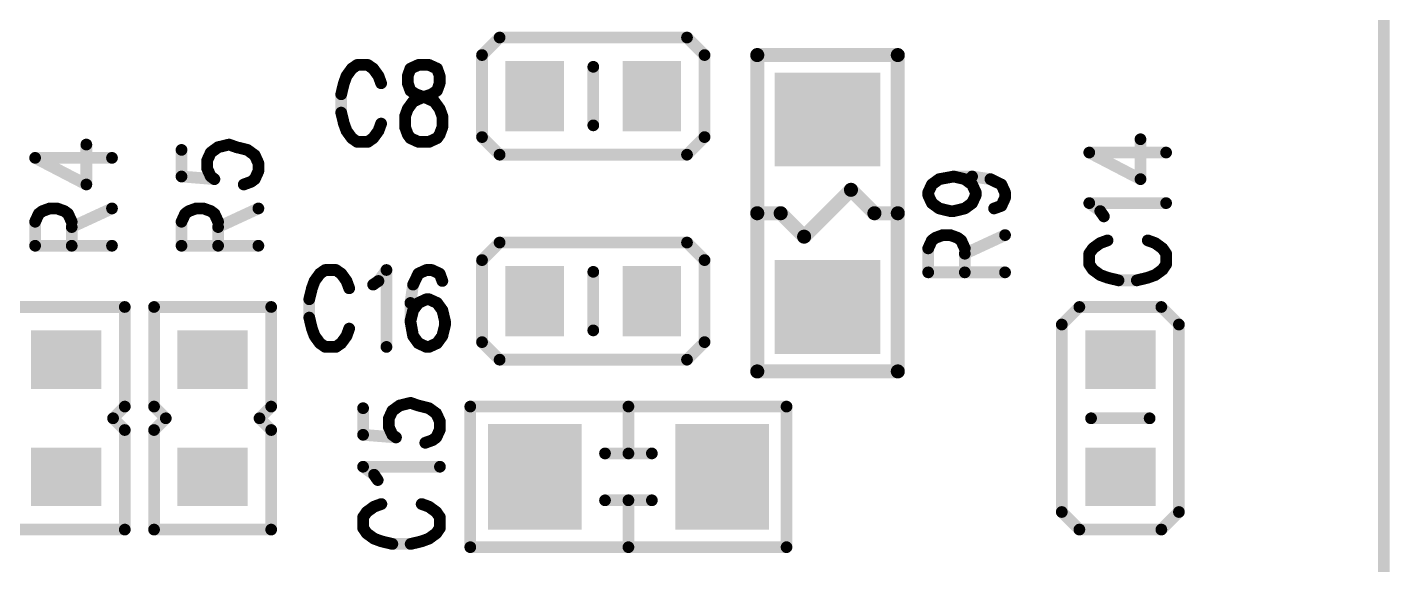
# Model space of a CAD drawing. Extents: x 100 to 126.1, y 97.2 to 170.
# Drawn here: x 114.42 to 126.05, y 145.75 to 150.34 of the extents above; entities that cross this region are included whole.
import ezdxf

# ---------------------------------------------------------------- set-up
doc = ezdxf.new("R2010")
doc.units = 0
doc.layers.get('0').update_dxf_attribs({"linetype": 'CONTINUOUS'})
doc.layers.add('MASK-TOP_PHO', color=10, linetype='CONTINUOUS')
doc.layers.add('SILK-TOP_PHO', color=9, linetype='CONTINUOUS')

# ---------------------------------------------------------------- blocks, each defined once
blk = doc.blocks.new('ROUND_1')
at = {"const_width": 0.050038}
blk.add_lwpolyline([(-0.025018, 0, 1), (0.025018, 0, 1)], format="xyb", close=True, dxfattribs=at)
blk = doc.blocks.new('ROUND_114')
at = {"const_width": 0.059944}
blk.add_lwpolyline([(-0.029972, 0, 1), (0.029972, 0, 1)], format="xyb", close=True, dxfattribs=at)
blk = doc.blocks.new('SQUARE_16')
blk.add_solid([(0.250062, 0.250062), (0.250062, -0.250062), (-0.250062, 0.250062), (-0.250062, -0.250062)])
blk = doc.blocks.new('SQUARE_161')
blk.add_solid([(0.40005, 0.40005), (0.40005, -0.40005), (-0.40005, 0.40005), (-0.40005, -0.40005)])

msp = doc.modelspace()

# ---------------------------------------------------------------- linework, layer by layer
at = {"layer": 'MASK-TOP_PHO'}
for points, const_width in [([(126.000002, 102.00005), (126.000002, 167.999918)], 0.100076), ([(118.75008, 149.800056), (118.75008, 149.69998)], 0.500124), ([(119.750078, 149.800056), (119.750078, 149.69998)], 0.500124), ([(121.299986, 149.55012), (121.19991, 149.55012)], 0.8001), ([(121.299986, 147.94992), (121.19991, 147.94992)], 0.8001), ([(118.75008, 148.049996), (118.75008, 147.94992)], 0.500124), ([(119.750078, 148.049996), (119.750078, 147.94992)], 0.500124), ([(114.70005, 147.500086), (114.800126, 147.500086)], 0.500124), ([(115.949984, 147.500086), (116.05006, 147.500086)], 0.500124), ([(123.800108, 147.500086), (123.700032, 147.500086)], 0.500124), ([(118.75008, 146.550126), (118.75008, 146.45005)], 0.8001), ([(120.350026, 146.550126), (120.350026, 146.45005)], 0.8001), ([(114.70005, 146.500088), (114.800126, 146.500088)], 0.500124), ([(115.949984, 146.500088), (116.05006, 146.500088)], 0.500124), ([(123.800108, 146.500088), (123.700032, 146.500088)], 0.500124)]:
    msp.add_lwpolyline(points, dxfattribs=dict(at, const_width=const_width))
at = {"layer": 'SILK-TOP_PHO'}
for points, const_width in [([(126.000002, 102.00005), (126.000002, 167.999918)], 0.100076), ([(118.450106, 150.24989), (118.299992, 150.10003)], 0.100076), ([(120.050052, 150.24989), (118.450106, 150.24989)], 0.100076), ([(120.199912, 150.10003), (120.050052, 150.24989)], 0.100076), ([(117.234208, 150.015702), (117.188742, 149.98446)], 0.100076), ([(117.324886, 150.015702), (117.234208, 150.015702)], 0.100076), ([(117.370352, 149.98446), (117.324886, 150.015702)], 0.100076), ([(117.75694, 150.015702), (117.688614, 149.98446)], 0.100076), ([(117.847618, 150.015702), (117.75694, 150.015702)], 0.100076), ([(117.915944, 149.98446), (117.847618, 150.015702)], 0.100076), ([(118.299992, 150.10003), (118.299992, 149.400006)], 0.100076), ([(120.199912, 149.400006), (120.199912, 150.10003)], 0.100076), ([(120.65, 147.40001), (120.65, 150.10003)], 0.119888), ([(120.65, 150.10003), (121.849896, 150.10003)], 0.119888), ([(121.849896, 150.10003), (121.849896, 147.40001)], 0.119888), ([(117.143276, 149.921976), (117.120416, 149.859492)], 0.100076), ([(117.188742, 149.98446), (117.143276, 149.921976)], 0.100076), ([(117.415818, 149.921976), (117.370352, 149.98446)], 0.100076), ([(117.438678, 149.859492), (117.415818, 149.921976)], 0.100076), ([(117.688614, 149.98446), (117.666008, 149.921976)], 0.100076), ([(117.666008, 149.921976), (117.666008, 149.859492)], 0.100076), ([(117.93855, 149.921976), (117.915944, 149.98446)], 0.100076), ([(117.93855, 149.859492), (117.93855, 149.921976)], 0.100076), ([(119.249952, 149.999954), (119.249952, 149.500082)], 0.100076), ([(117.120416, 149.859492), (117.09781, 149.765512)], 0.100076), ([(117.666008, 149.859492), (117.688614, 149.796754)], 0.100076), ([(117.688614, 149.796754), (117.73408, 149.765512)], 0.100076), ([(117.870478, 149.765512), (117.915944, 149.796754)], 0.100076), ([(117.915944, 149.796754), (117.93855, 149.859492)], 0.100076), ([(117.09781, 149.765512), (117.09781, 149.609302)], 0.100076), ([(117.666008, 149.640544), (117.711474, 149.703028)], 0.100076), ([(117.711474, 149.703028), (117.779546, 149.73427)], 0.100076), ([(117.73408, 149.765512), (117.825012, 149.73427)], 0.100076), ([(117.779546, 149.73427), (117.870478, 149.765512)], 0.100076), ([(117.825012, 149.73427), (117.893084, 149.703028)], 0.100076), ([(117.893084, 149.703028), (117.93855, 149.640544)], 0.100076), ([(117.09781, 149.609302), (117.120416, 149.515576)], 0.100076), ([(117.643148, 149.57806), (117.666008, 149.640544)], 0.100076), ([(117.643148, 149.484334), (117.643148, 149.57806)], 0.100076), ([(117.93855, 149.640544), (117.96141, 149.57806)], 0.100076), ([(117.96141, 149.57806), (117.96141, 149.484334)], 0.100076), ([(117.120416, 149.515576), (117.143276, 149.453092)], 0.100076), ([(117.143276, 149.453092), (117.188742, 149.390608)], 0.100076), ([(117.370352, 149.390608), (117.415818, 149.453092)], 0.100076), ([(117.415818, 149.453092), (117.438678, 149.515576)], 0.100076), ([(117.666008, 149.42185), (117.643148, 149.484334)], 0.100076), ([(117.96141, 149.484334), (117.93855, 149.42185)], 0.100076), ([(114.921792, 148.995384), (114.921792, 149.336252)], 0.100076), ([(116.046758, 149.313646), (116.140738, 149.336252)], 0.100076), ([(116.140738, 149.336252), (116.203222, 149.313646)], 0.100076), ([(117.188742, 149.390608), (117.234208, 149.359366)], 0.100076), ([(117.234208, 149.359366), (117.324886, 149.359366)], 0.100076), ([(117.324886, 149.359366), (117.370352, 149.390608)], 0.100076), ([(117.688614, 149.390608), (117.666008, 149.42185)], 0.100076), ([(117.75694, 149.359366), (117.688614, 149.390608)], 0.100076), ([(117.847618, 149.359366), (117.75694, 149.359366)], 0.100076), ([(117.915944, 149.390608), (117.847618, 149.359366)], 0.100076), ([(117.93855, 149.42185), (117.915944, 149.390608)], 0.100076), ([(118.299992, 149.400006), (118.450106, 149.249892)], 0.100076), ([(120.050052, 149.249892), (120.199912, 149.400006)], 0.100076), ([(123.921774, 149.04085), (123.921774, 149.381718)], 0.100076), ([(114.484404, 149.222714), (114.921792, 148.995384)], 0.100076), ([(114.484404, 149.222714), (115.14074, 149.222714)], 0.100076), ([(115.734338, 149.290786), (115.734338, 149.06371)], 0.100076), ([(115.953032, 149.200108), (115.984274, 149.26818)], 0.100076), ([(115.953032, 149.131782), (115.953032, 149.200108)], 0.100076), ([(115.984274, 149.26818), (116.046758, 149.313646)], 0.100076), ([(116.203222, 149.313646), (116.296948, 149.290786)], 0.100076), ([(116.296948, 149.290786), (116.359432, 149.245574)], 0.100076), ([(116.359432, 149.245574), (116.390674, 149.177248)], 0.100076), ([(118.450106, 149.249892), (120.050052, 149.249892)], 0.100076), ([(123.484386, 149.26818), (123.921774, 149.04085)], 0.100076), ([(123.484386, 149.26818), (124.140722, 149.26818)], 0.100076), ([(115.984274, 149.06371), (115.953032, 149.131782)], 0.100076), ([(116.390674, 149.109176), (116.359432, 149.04085)], 0.100076), ([(116.390674, 149.177248), (116.390674, 149.109176)], 0.100076), ([(115.734338, 149.06371), (116.015516, 149.04085)], 0.100076), ([(116.015516, 149.04085), (115.984274, 149.06371)], 0.100076), ([(116.32819, 149.018244), (116.265706, 148.995384)], 0.100076), ([(116.359432, 149.04085), (116.32819, 149.018244)], 0.100076), ([(122.109484, 148.927312), (122.140726, 148.995384)], 0.100076), ([(122.140726, 148.995384), (122.20321, 149.04085)], 0.100076), ([(122.20321, 149.04085), (122.328178, 149.06371)], 0.100076), ([(122.328178, 149.06371), (122.421904, 149.04085)], 0.100076), ([(122.328178, 149.06371), (122.484388, 149.06371)], 0.100076), ([(122.421904, 149.04085), (122.484388, 148.995384)], 0.100076), ([(122.484388, 149.06371), (122.640598, 149.04085)], 0.100076), ([(122.484388, 148.995384), (122.51563, 148.927312)], 0.100076), ([(122.640598, 149.04085), (122.734324, 148.995384)], 0.100076), ([(122.734324, 148.995384), (122.765566, 148.927312)], 0.100076), ([(121.05005, 148.550122), (121.4501, 148.949918)], 0.119888), ([(121.4501, 148.949918), (121.649998, 148.75002)], 0.119888), ([(122.109484, 148.904452), (122.109484, 148.927312)], 0.100076), ([(122.140726, 148.83638), (122.109484, 148.904452)], 0.100076), ([(122.51563, 148.904452), (122.484388, 148.83638)], 0.100076), ([(122.51563, 148.927312), (122.51563, 148.904452)], 0.100076), ([(122.765566, 148.881846), (122.734324, 148.81352)], 0.100076), ([(122.765566, 148.927312), (122.765566, 148.881846)], 0.100076), ([(114.484404, 148.677376), (114.515646, 148.745448)], 0.100076), ([(114.515646, 148.745448), (114.546888, 148.768308)], 0.100076), ([(114.546888, 148.768308), (114.609372, 148.790914)], 0.100076), ([(114.609372, 148.790914), (114.671856, 148.790914)], 0.100076), ([(114.671856, 148.790914), (114.73434, 148.768308)], 0.100076), ([(114.73434, 148.768308), (114.765582, 148.745448)], 0.100076), ([(114.765582, 148.745448), (114.796824, 148.677376)], 0.100076), ([(114.796824, 148.63191), (115.14074, 148.790914)], 0.100076), ([(115.734338, 148.677376), (115.76558, 148.745448)], 0.100076), ([(115.76558, 148.745448), (115.796822, 148.768308)], 0.100076), ([(115.796822, 148.768308), (115.859306, 148.790914)], 0.100076), ([(115.859306, 148.790914), (115.92179, 148.790914)], 0.100076), ([(115.92179, 148.790914), (115.984274, 148.768308)], 0.100076), ([(115.984274, 148.768308), (116.015516, 148.745448)], 0.100076), ([(116.015516, 148.745448), (116.046758, 148.677376)], 0.100076), ([(116.046758, 148.63191), (116.390674, 148.790914)], 0.100076), ([(120.65, 148.75002), (120.849898, 148.75002)], 0.119888), ([(120.849898, 148.75002), (121.05005, 148.550122)], 0.119888), ([(121.649998, 148.75002), (121.849896, 148.75002)], 0.119888), ([(122.20321, 148.790914), (122.140726, 148.83638)], 0.100076), ([(122.296936, 148.768308), (122.20321, 148.790914)], 0.100076), ([(122.328178, 148.768308), (122.296936, 148.768308)], 0.100076), ([(122.421904, 148.790914), (122.328178, 148.768308)], 0.100076), ([(122.484388, 148.83638), (122.421904, 148.790914)], 0.100076), ([(122.734324, 148.81352), (122.67184, 148.790914)], 0.100076), ([(123.578112, 148.768308), (123.484386, 148.83638)], 0.100076), ([(123.484386, 148.83638), (124.140722, 148.83638)], 0.100076), ([(123.609354, 148.722842), (123.578112, 148.768308)], 0.100076), ([(114.484404, 148.472652), (114.484404, 148.677376)], 0.100076), ([(114.796824, 148.677376), (114.796824, 148.472652)], 0.100076), ([(115.734338, 148.472652), (115.734338, 148.677376)], 0.100076), ([(116.046758, 148.677376), (116.046758, 148.472652)], 0.100076), ([(122.109484, 148.450046), (122.140726, 148.518118)], 0.100076), ([(122.140726, 148.518118), (122.171968, 148.540978)], 0.100076), ([(122.171968, 148.540978), (122.234452, 148.563584)], 0.100076), ([(122.234452, 148.563584), (122.296936, 148.563584)], 0.100076), ([(122.296936, 148.563584), (122.35942, 148.540978)], 0.100076), ([(122.35942, 148.540978), (122.390662, 148.518118)], 0.100076), ([(122.390662, 148.518118), (122.421904, 148.450046)], 0.100076), ([(122.421904, 148.40458), (122.765566, 148.563584)], 0.100076), ([(123.640596, 148.518118), (123.578112, 148.495512)], 0.100076), ([(124.046996, 148.495512), (123.984258, 148.518118)], 0.100076), ([(114.484404, 148.472652), (115.14074, 148.472652)], 0.100076), ([(115.734338, 148.472652), (116.390674, 148.472652)], 0.100076), ([(118.450106, 148.500084), (118.299992, 148.34997)], 0.100076), ([(120.050052, 148.500084), (118.450106, 148.500084)], 0.100076), ([(120.199912, 148.34997), (120.050052, 148.500084)], 0.100076), ([(122.109484, 148.245576), (122.109484, 148.450046)], 0.100076), ([(122.421904, 148.450046), (122.421904, 148.245576)], 0.100076), ([(123.515628, 148.450046), (123.484386, 148.40458)], 0.100076), ([(123.484386, 148.40458), (123.484386, 148.313648)], 0.100076), ([(123.578112, 148.495512), (123.515628, 148.450046)], 0.100076), ([(124.10948, 148.450046), (124.046996, 148.495512)], 0.100076), ([(124.140722, 148.40458), (124.10948, 148.450046)], 0.100076), ([(124.140722, 148.313648), (124.140722, 148.40458)], 0.100076), ([(118.299992, 148.34997), (118.299992, 147.649946)], 0.100076), ([(120.199912, 147.649946), (120.199912, 148.34997)], 0.100076), ([(123.484386, 148.313648), (123.515628, 148.268182)], 0.100076), ([(124.10948, 148.268182), (124.140722, 148.313648)], 0.100076), ([(116.87048, 148.171916), (116.84762, 148.109432)], 0.100076), ([(116.915946, 148.2344), (116.87048, 148.171916)], 0.100076), ([(116.961412, 148.265642), (116.915946, 148.2344)], 0.100076), ([(117.052344, 148.265642), (116.961412, 148.265642)], 0.100076), ([(117.09781, 148.2344), (117.052344, 148.265642)], 0.100076), ([(117.143276, 148.171916), (117.09781, 148.2344)], 0.100076), ([(117.165882, 148.109432), (117.143276, 148.171916)], 0.100076), ([(117.370352, 148.140674), (117.415818, 148.171916)], 0.100076), ([(117.415818, 148.171916), (117.484144, 148.265642)], 0.100076), ([(117.484144, 148.265642), (117.484144, 147.609306)], 0.100076), ([(117.75694, 148.2344), (117.711474, 148.140674)], 0.100076), ([(117.825012, 148.265642), (117.75694, 148.2344)], 0.100076), ([(117.870478, 148.265642), (117.825012, 148.265642)], 0.100076), ([(117.93855, 148.2344), (117.870478, 148.265642)], 0.100076), ([(117.96141, 148.171916), (117.93855, 148.2344)], 0.100076), ([(119.249952, 148.249894), (119.249952, 147.750022)], 0.100076), ([(122.109484, 148.245576), (122.765566, 148.245576)], 0.100076), ([(123.515628, 148.268182), (123.578112, 148.222716)], 0.100076), ([(123.578112, 148.222716), (123.640596, 148.20011)], 0.100076), ([(123.640596, 148.20011), (123.734322, 148.17725)], 0.100076), ([(123.734322, 148.17725), (123.890532, 148.17725)], 0.100076), ([(123.890532, 148.17725), (123.984258, 148.20011)], 0.100076), ([(123.984258, 148.20011), (124.046996, 148.222716)], 0.100076), ([(124.046996, 148.222716), (124.10948, 148.268182)], 0.100076), ([(116.84762, 148.109432), (116.825014, 148.015706)], 0.100076), ([(117.711474, 148.140674), (117.688614, 147.984464)], 0.100076), ([(115.24996, 147.94992), (114.249962, 147.94992)], 0.100076), ([(115.24996, 147.100036), (115.24996, 147.94992)], 0.100076), ([(116.499894, 147.94992), (115.499896, 147.94992)], 0.100076), ([(115.499896, 147.94992), (115.499896, 147.100036)], 0.100076), ([(116.499894, 147.100036), (116.499894, 147.94992)], 0.100076), ([(116.825014, 148.015706), (116.825014, 147.859496)], 0.100076), ([(117.688614, 147.984464), (117.688614, 147.828)], 0.100076), ([(117.711474, 147.92198), (117.688614, 147.828)], 0.100076), ([(117.75694, 147.984464), (117.711474, 147.92198)], 0.100076), ([(117.825012, 148.015706), (117.75694, 147.984464)], 0.100076), ([(117.847618, 148.015706), (117.825012, 148.015706)], 0.100076), ([(117.915944, 147.984464), (117.847618, 148.015706)], 0.100076), ([(117.96141, 147.92198), (117.915944, 147.984464)], 0.100076), ([(117.984016, 147.828), (117.96141, 147.92198)], 0.100076), ([(123.400058, 147.94992), (123.249944, 147.80006)], 0.100076), ([(124.100082, 147.94992), (123.400058, 147.94992)], 0.100076), ([(124.249942, 147.80006), (124.100082, 147.94992)], 0.100076), ([(116.825014, 147.859496), (116.84762, 147.765516)], 0.100076), ([(117.688614, 147.828), (117.711474, 147.703032)], 0.100076), ([(117.984016, 147.796758), (117.984016, 147.828)], 0.100076), ([(116.84762, 147.765516), (116.87048, 147.703032)], 0.100076), ([(116.87048, 147.703032), (116.915946, 147.640548)], 0.100076), ([(117.09781, 147.640548), (117.143276, 147.703032)], 0.100076), ([(117.143276, 147.703032), (117.165882, 147.765516)], 0.100076), ([(117.711474, 147.703032), (117.75694, 147.640548)], 0.100076), ([(117.915944, 147.640548), (117.96141, 147.703032)], 0.100076), ([(117.96141, 147.703032), (117.984016, 147.796758)], 0.100076), ([(123.249944, 147.80006), (123.249944, 146.200114)], 0.100076), ([(124.249942, 146.200114), (124.249942, 147.80006)], 0.100076), ([(116.915946, 147.640548), (116.961412, 147.609306)], 0.100076), ([(116.961412, 147.609306), (117.052344, 147.609306)], 0.100076), ([(117.052344, 147.609306), (117.09781, 147.640548)], 0.100076), ([(117.75694, 147.640548), (117.825012, 147.609306)], 0.100076), ([(117.825012, 147.609306), (117.847618, 147.609306)], 0.100076), ([(117.847618, 147.609306), (117.915944, 147.640548)], 0.100076), ([(118.299992, 147.649946), (118.450106, 147.500086)], 0.100076), ([(120.050052, 147.500086), (120.199912, 147.649946)], 0.100076), ([(118.450106, 147.500086), (120.050052, 147.500086)], 0.100076), ([(121.849896, 147.40001), (120.65, 147.40001)], 0.119888), ([(117.534436, 147.063714), (117.59692, 147.10918)], 0.100076), ([(117.59692, 147.10918), (117.690646, 147.131786)], 0.100076), ([(117.690646, 147.131786), (117.75313, 147.10918)], 0.100076), ([(117.75313, 147.10918), (117.846856, 147.08632)], 0.100076), ([(115.149884, 146.99996), (115.24996, 147.100036)], 0.100076), ([(115.24996, 146.899884), (115.149884, 146.99996)], 0.100076), ([(115.499896, 147.100036), (115.599972, 146.99996)], 0.100076), ([(115.599972, 146.99996), (115.499896, 146.899884)], 0.100076), ([(116.400072, 146.99996), (116.499894, 147.100036)], 0.100076), ([(116.499894, 146.899884), (116.400072, 146.99996)], 0.100076), ([(117.2845, 147.08632), (117.2845, 146.85899)], 0.100076), ([(117.503194, 146.995388), (117.534436, 147.063714)], 0.100076), ([(117.503194, 146.927316), (117.503194, 146.995388)], 0.100076), ([(117.846856, 147.08632), (117.90934, 147.040854)], 0.100076), ([(117.90934, 147.040854), (117.940582, 146.972782)], 0.100076), ([(118.199916, 145.899886), (118.199916, 147.100036)], 0.100076), ([(118.199916, 147.100036), (120.899936, 147.100036)], 0.100076), ([(119.549926, 147.100036), (119.549926, 146.699986)], 0.100076), ([(120.899936, 147.100036), (120.899936, 145.899886)], 0.100076), ([(124.000006, 146.99996), (123.49988, 146.99996)], 0.100076), ([(115.24996, 146.05), (115.24996, 146.899884)], 0.100076), ([(115.499896, 146.899884), (115.499896, 146.05)], 0.100076), ([(116.499894, 146.05), (116.499894, 146.899884)], 0.100076), ([(117.534436, 146.85899), (117.503194, 146.927316)], 0.100076), ([(117.940582, 146.904456), (117.90934, 146.836384)], 0.100076), ([(117.940582, 146.972782), (117.940582, 146.904456)], 0.100076), ([(117.2845, 146.85899), (117.565678, 146.836384)], 0.100076), ([(117.565678, 146.836384), (117.534436, 146.85899)], 0.100076), ([(117.878098, 146.813524), (117.815614, 146.790918)], 0.100076), ([(117.90934, 146.836384), (117.878098, 146.813524)], 0.100076), ([(119.750078, 146.699986), (119.350028, 146.699986)], 0.100076), ([(117.378226, 146.518122), (117.2845, 146.586448)], 0.100076), ([(117.2845, 146.586448), (117.940582, 146.586448)], 0.100076), ([(117.409468, 146.472656), (117.378226, 146.518122)], 0.100076), ([(119.750078, 146.299936), (119.350028, 146.299936)], 0.100076), ([(119.549926, 145.899886), (119.549926, 146.299936)], 0.100076), ([(117.315742, 146.200114), (117.2845, 146.154648)], 0.100076), ([(117.378226, 146.24558), (117.315742, 146.200114)], 0.100076), ([(117.44071, 146.268186), (117.378226, 146.24558)], 0.100076), ([(117.846856, 146.24558), (117.784372, 146.268186)], 0.100076), ([(117.90934, 146.200114), (117.846856, 146.24558)], 0.100076), ([(117.940582, 146.154648), (117.90934, 146.200114)], 0.100076), ([(123.249944, 146.200114), (123.400058, 146.05)], 0.100076), ([(124.100082, 146.05), (124.249942, 146.200114)], 0.100076), ([(117.2845, 146.154648), (117.2845, 146.063716)], 0.100076), ([(117.2845, 146.063716), (117.315742, 146.01825)], 0.100076), ([(117.90934, 146.01825), (117.940582, 146.063716)], 0.100076), ([(117.940582, 146.063716), (117.940582, 146.154648)], 0.100076), ([(114.249962, 146.05), (115.24996, 146.05)], 0.100076), ([(115.499896, 146.05), (116.499894, 146.05)], 0.100076), ([(117.315742, 146.01825), (117.378226, 145.972784)], 0.100076), ([(117.378226, 145.972784), (117.44071, 145.949924)], 0.100076), ([(117.44071, 145.949924), (117.534436, 145.927318)], 0.100076), ([(117.690646, 145.927318), (117.784372, 145.949924)], 0.100076), ([(117.784372, 145.949924), (117.846856, 145.972784)], 0.100076), ([(117.846856, 145.972784), (117.90934, 146.01825)], 0.100076), ([(123.400058, 146.05), (124.100082, 146.05)], 0.100076), ([(117.534436, 145.927318), (117.690646, 145.927318)], 0.100076), ([(120.899936, 145.899886), (118.199916, 145.899886)], 0.100076)]:
    msp.add_lwpolyline(points, dxfattribs=dict(at, const_width=const_width))

# ---------------------------------------------------------------- block references
at = {"layer": 'MASK-TOP_PHO'}
for name, p in [('SQUARE_16', (118.75008, 149.800056)), ('SQUARE_16', (118.75008, 149.69998)), ('SQUARE_16', (119.750078, 149.800056)), ('SQUARE_16', (119.750078, 149.69998)), ('SQUARE_161', (121.19991, 149.55012)), ('SQUARE_161', (121.299986, 149.55012)), ('SQUARE_161', (121.19991, 147.94992)), ('SQUARE_161', (121.299986, 147.94992)), ('SQUARE_16', (118.75008, 148.049996)), ('SQUARE_16', (119.750078, 148.049996)), ('SQUARE_16', (118.75008, 147.94992)), ('SQUARE_16', (119.750078, 147.94992)), ('SQUARE_16', (114.70005, 147.500086)), ('SQUARE_16', (114.800126, 147.500086)), ('SQUARE_16', (115.949984, 147.500086)), ('SQUARE_16', (116.05006, 147.500086)), ('SQUARE_16', (123.700032, 147.500086)), ('SQUARE_16', (123.800108, 147.500086)), ('SQUARE_161', (118.75008, 146.550126)), ('SQUARE_161', (120.350026, 146.550126)), ('SQUARE_161', (118.75008, 146.45005)), ('SQUARE_161', (120.350026, 146.45005)), ('SQUARE_16', (114.70005, 146.500088)), ('SQUARE_16', (114.800126, 146.500088)), ('SQUARE_16', (115.949984, 146.500088)), ('SQUARE_16', (116.05006, 146.500088)), ('SQUARE_16', (123.700032, 146.500088)), ('SQUARE_16', (123.800108, 146.500088))]:
    msp.add_blockref(name, p, dxfattribs=at)
at = {"layer": 'SILK-TOP_PHO'}
for name, p in [('ROUND_1', (118.450106, 150.24989)), ('ROUND_1', (120.050052, 150.24989)), ('ROUND_1', (117.234208, 150.015702)), ('ROUND_1', (117.324886, 150.015702)), ('ROUND_1', (117.75694, 150.015702)), ('ROUND_1', (117.75694, 150.015702)), ('ROUND_1', (117.847618, 150.015702)), ('ROUND_1', (118.299992, 150.10003)), ('ROUND_1', (120.199912, 150.10003)), ('ROUND_114', (120.65, 150.10003)), ('ROUND_114', (121.849896, 150.10003)), ('ROUND_1', (117.143276, 149.921976)), ('ROUND_1', (117.188742, 149.98446)), ('ROUND_1', (117.370352, 149.98446)), ('ROUND_1', (117.415818, 149.921976)), ('ROUND_1', (117.666008, 149.921976)), ('ROUND_1', (117.688614, 149.98446)), ('ROUND_1', (117.915944, 149.98446)), ('ROUND_1', (117.93855, 149.921976)), ('ROUND_1', (119.249952, 149.999954)), ('ROUND_1', (117.120416, 149.859492)), ('ROUND_1', (117.438678, 149.859492)), ('ROUND_1', (117.666008, 149.859492)), ('ROUND_1', (117.688614, 149.796754)), ('ROUND_1', (117.915944, 149.796754)), ('ROUND_1', (117.93855, 149.859492)), ('ROUND_1', (117.09781, 149.765512)), ('ROUND_1', (117.711474, 149.703028)), ('ROUND_1', (117.73408, 149.765512)), ('ROUND_1', (117.779546, 149.73427)), ('ROUND_1', (117.825012, 149.73427)), ('ROUND_1', (117.870478, 149.765512)), ('ROUND_1', (117.893084, 149.703028)), ('ROUND_1', (117.09781, 149.609302)), ('ROUND_1', (117.643148, 149.57806)), ('ROUND_1', (117.666008, 149.640544)), ('ROUND_1', (117.93855, 149.640544)), ('ROUND_1', (117.96141, 149.57806)), ('ROUND_1', (117.120416, 149.515576)), ('ROUND_1', (117.143276, 149.453092)), ('ROUND_1', (117.415818, 149.453092)), ('ROUND_1', (117.438678, 149.515576)), ('ROUND_1', (117.643148, 149.484334)), ('ROUND_1', (117.96141, 149.484334)), ('ROUND_1', (119.249952, 149.500082)), ('ROUND_1', (114.921792, 149.336252)), ('ROUND_1', (116.140738, 149.336252)), ('ROUND_1', (117.188742, 149.390608)), ('ROUND_1', (117.234208, 149.359366)), ('ROUND_1', (117.324886, 149.359366)), ('ROUND_1', (117.370352, 149.390608)), ('ROUND_1', (117.666008, 149.42185)), ('ROUND_1', (117.688614, 149.390608)), ('ROUND_1', (117.75694, 149.359366)), ('ROUND_1', (117.847618, 149.359366)), ('ROUND_1', (117.915944, 149.390608)), ('ROUND_1', (117.93855, 149.42185)), ('ROUND_1', (118.299992, 149.400006)), ('ROUND_1', (120.199912, 149.400006)), ('ROUND_1', (123.921774, 149.381718)), ('ROUND_1', (114.484404, 149.222714)), ('ROUND_1', (114.484404, 149.222714)), ('ROUND_1', (115.14074, 149.222714)), ('ROUND_1', (115.734338, 149.290786)), ('ROUND_1', (115.953032, 149.200108)), ('ROUND_1', (115.984274, 149.26818)), ('ROUND_1', (116.046758, 149.313646)), ('ROUND_1', (116.203222, 149.313646)), ('ROUND_1', (116.296948, 149.290786)), ('ROUND_1', (116.359432, 149.245574)), ('ROUND_1', (118.450106, 149.249892)), ('ROUND_1', (120.050052, 149.249892)), ('ROUND_1', (120.050052, 149.249892)), ('ROUND_1', (123.484386, 149.26818)), ('ROUND_1', (123.484386, 149.26818)), ('ROUND_1', (124.140722, 149.26818)), ('ROUND_1', (115.953032, 149.131782)), ('ROUND_1', (116.390674, 149.177248)), ('ROUND_1', (116.390674, 149.109176)), ('ROUND_1', (114.921792, 148.995384)), ('ROUND_1', (115.734338, 149.06371)), ('ROUND_1', (115.984274, 149.06371)), ('ROUND_1', (116.015516, 149.04085)), ('ROUND_1', (116.265706, 148.995384)), ('ROUND_1', (116.32819, 149.018244)), ('ROUND_1', (116.359432, 149.04085)), ('ROUND_1', (122.140726, 148.995384)), ('ROUND_1', (122.20321, 149.04085)), ('ROUND_1', (122.328178, 149.06371)), ('ROUND_1', (122.328178, 149.06371)), ('ROUND_1', (122.421904, 149.04085)), ('ROUND_1', (122.484388, 149.06371)), ('ROUND_1', (122.484388, 148.995384)), ('ROUND_1', (122.640598, 149.04085)), ('ROUND_1', (122.734324, 148.995384)), ('ROUND_1', (123.921774, 149.04085)), ('ROUND_114', (121.4501, 148.949918)), ('ROUND_1', (122.109484, 148.927312)), ('ROUND_1', (122.109484, 148.904452)), ('ROUND_1', (122.51563, 148.927312)), ('ROUND_1', (122.51563, 148.904452)), ('ROUND_1', (122.765566, 148.927312)), ('ROUND_1', (122.765566, 148.881846)), ('ROUND_1', (114.515646, 148.745448)), ('ROUND_1', (114.546888, 148.768308)), ('ROUND_1', (114.546888, 148.768308)), ('ROUND_1', (114.609372, 148.790914)), ('ROUND_1', (114.671856, 148.790914)), ('ROUND_1', (114.73434, 148.768308)), ('ROUND_1', (114.73434, 148.768308)), ('ROUND_1', (114.765582, 148.745448)), ('ROUND_1', (115.14074, 148.790914)), ('ROUND_1', (115.76558, 148.745448)), ('ROUND_1', (115.796822, 148.768308)), ('ROUND_1', (115.796822, 148.768308)), ('ROUND_1', (115.859306, 148.790914)), ('ROUND_1', (115.92179, 148.790914)), ('ROUND_1', (115.984274, 148.768308)), ('ROUND_1', (115.984274, 148.768308)), ('ROUND_1', (116.015516, 148.745448)), ('ROUND_1', (116.390674, 148.790914)), ('ROUND_114', (120.65, 148.75002)), ('ROUND_114', (120.849898, 148.75002)), ('ROUND_114', (121.649998, 148.75002)), ('ROUND_114', (121.849896, 148.75002)), ('ROUND_1', (122.140726, 148.83638)), ('ROUND_1', (122.20321, 148.790914)), ('ROUND_1', (122.296936, 148.768308)), ('ROUND_1', (122.296936, 148.768308)), ('ROUND_1', (122.328178, 148.768308)), ('ROUND_1', (122.328178, 148.768308)), ('ROUND_1', (122.421904, 148.790914)), ('ROUND_1', (122.484388, 148.83638)), ('ROUND_1', (122.67184, 148.790914)), ('ROUND_1', (122.734324, 148.81352)), ('ROUND_1', (123.484386, 148.83638)), ('ROUND_1', (123.578112, 148.768308)), ('ROUND_1', (124.140722, 148.83638)), ('ROUND_1', (114.484404, 148.677376)), ('ROUND_1', (114.796824, 148.677376)), ('ROUND_1', (114.796824, 148.63191)), ('ROUND_1', (115.734338, 148.677376)), ('ROUND_1', (116.046758, 148.677376)), ('ROUND_1', (116.046758, 148.63191)), ('ROUND_1', (123.609354, 148.722842)), ('ROUND_114', (121.05005, 148.550122)), ('ROUND_1', (122.140726, 148.518118)), ('ROUND_1', (122.171968, 148.540978)), ('ROUND_1', (122.234452, 148.563584)), ('ROUND_1', (122.296936, 148.563584)), ('ROUND_1', (122.35942, 148.540978)), ('ROUND_1', (122.390662, 148.518118)), ('ROUND_1', (122.765566, 148.563584)), ('ROUND_1', (123.640596, 148.518118)), ('ROUND_1', (123.984258, 148.518118)), ('ROUND_1', (114.484404, 148.472652)), ('ROUND_1', (114.484404, 148.472652)), ('ROUND_1', (114.796824, 148.472652)), ('ROUND_1', (115.14074, 148.472652)), ('ROUND_1', (115.734338, 148.472652)), ('ROUND_1', (115.734338, 148.472652)), ('ROUND_1', (116.046758, 148.472652)), ('ROUND_1', (116.390674, 148.472652)), ('ROUND_1', (118.450106, 148.500084)), ('ROUND_1', (120.050052, 148.500084)), ('ROUND_1', (122.109484, 148.450046)), ('ROUND_1', (122.421904, 148.450046)), ('ROUND_1', (122.421904, 148.40458)), ('ROUND_1', (123.484386, 148.40458)), ('ROUND_1', (123.515628, 148.450046)), ('ROUND_1', (123.578112, 148.495512)), ('ROUND_1', (124.046996, 148.495512)), ('ROUND_1', (124.10948, 148.450046)), ('ROUND_1', (124.140722, 148.40458)), ('ROUND_1', (118.299992, 148.34997)), ('ROUND_1', (120.199912, 148.34997)), ('ROUND_1', (123.484386, 148.313648)), ('ROUND_1', (124.140722, 148.313648)), ('ROUND_1', (116.87048, 148.171916)), ('ROUND_1', (116.915946, 148.2344)), ('ROUND_1', (116.961412, 148.265642)), ('ROUND_1', (117.052344, 148.265642)), ('ROUND_1', (117.09781, 148.2344)), ('ROUND_1', (117.143276, 148.171916)), ('ROUND_1', (117.415818, 148.171916)), ('ROUND_1', (117.484144, 148.265642)), ('ROUND_1', (117.75694, 148.2344)), ('ROUND_1', (117.825012, 148.265642)), ('ROUND_1', (117.870478, 148.265642)), ('ROUND_1', (117.93855, 148.2344)), ('ROUND_1', (117.96141, 148.171916)), ('ROUND_1', (119.249952, 148.249894)), ('ROUND_1', (122.109484, 148.245576)), ('ROUND_1', (122.109484, 148.245576)), ('ROUND_1', (122.421904, 148.245576)), ('ROUND_1', (122.765566, 148.245576)), ('ROUND_1', (123.515628, 148.268182)), ('ROUND_1', (123.578112, 148.222716)), ('ROUND_1', (123.640596, 148.20011)), ('ROUND_1', (123.734322, 148.17725)), ('ROUND_1', (123.890532, 148.17725)), ('ROUND_1', (123.984258, 148.20011)), ('ROUND_1', (124.046996, 148.222716)), ('ROUND_1', (124.10948, 148.268182)), ('ROUND_1', (116.84762, 148.109432)), ('ROUND_1', (117.165882, 148.109432)), ('ROUND_1', (117.370352, 148.140674)), ('ROUND_1', (117.711474, 148.140674)), ('ROUND_1', (115.24996, 147.94992)), ('ROUND_1', (115.24996, 147.94992)), ('ROUND_1', (115.499896, 147.94992)), ('ROUND_1', (116.499894, 147.94992)), ('ROUND_1', (116.499894, 147.94992)), ('ROUND_1', (116.825014, 148.015706)), ('ROUND_1', (117.688614, 147.984464)), ('ROUND_1', (117.711474, 147.92198)), ('ROUND_1', (117.75694, 147.984464)), ('ROUND_1', (117.825012, 148.015706)), ('ROUND_1', (117.847618, 148.015706)), ('ROUND_1', (117.915944, 147.984464)), ('ROUND_1', (117.96141, 147.92198)), ('ROUND_1', (123.400058, 147.94992)), ('ROUND_1', (124.100082, 147.94992)), ('ROUND_1', (116.825014, 147.859496)), ('ROUND_1', (117.688614, 147.828)), ('ROUND_1', (117.688614, 147.828)), ('ROUND_1', (117.984016, 147.828)), ('ROUND_1', (116.84762, 147.765516)), ('ROUND_1', (116.87048, 147.703032)), ('ROUND_1', (117.143276, 147.703032)), ('ROUND_1', (117.165882, 147.765516)), ('ROUND_1', (117.711474, 147.703032)), ('ROUND_1', (117.96141, 147.703032)), ('ROUND_1', (117.984016, 147.796758)), ('ROUND_1', (119.249952, 147.750022)), ('ROUND_1', (123.249944, 147.80006)), ('ROUND_1', (124.249942, 147.80006)), ('ROUND_1', (116.915946, 147.640548)), ('ROUND_1', (116.961412, 147.609306)), ('ROUND_1', (117.052344, 147.609306)), ('ROUND_1', (117.09781, 147.640548)), ('ROUND_1', (117.484144, 147.609306)), ('ROUND_1', (117.75694, 147.640548)), ('ROUND_1', (117.825012, 147.609306)), ('ROUND_1', (117.847618, 147.609306)), ('ROUND_1', (117.915944, 147.640548)), ('ROUND_1', (118.299992, 147.649946)), ('ROUND_1', (120.199912, 147.649946)), ('ROUND_1', (118.450106, 147.500086)), ('ROUND_1', (120.050052, 147.500086)), ('ROUND_1', (120.050052, 147.500086)), ('ROUND_114', (120.65, 147.40001)), ('ROUND_114', (120.65, 147.40001)), ('ROUND_114', (121.849896, 147.40001)), ('ROUND_1', (117.59692, 147.10918)), ('ROUND_1', (117.690646, 147.131786)), ('ROUND_1', (117.75313, 147.10918)), ('ROUND_1', (115.149884, 146.99996)), ('ROUND_1', (115.24996, 147.100036)), ('ROUND_1', (115.499896, 147.100036)), ('ROUND_1', (115.599972, 146.99996)), ('ROUND_1', (116.400072, 146.99996)), ('ROUND_1', (116.499894, 147.100036)), ('ROUND_1', (117.2845, 147.08632)), ('ROUND_1', (117.503194, 146.995388)), ('ROUND_1', (117.534436, 147.063714)), ('ROUND_1', (117.846856, 147.08632)), ('ROUND_1', (117.90934, 147.040854)), ('ROUND_1', (118.199916, 147.100036)), ('ROUND_1', (119.549926, 147.100036)), ('ROUND_1', (120.899936, 147.100036)), ('ROUND_1', (123.49988, 146.99996)), ('ROUND_1', (124.000006, 146.99996)), ('ROUND_1', (115.24996, 146.899884)), ('ROUND_1', (115.499896, 146.899884)), ('ROUND_1', (116.499894, 146.899884)), ('ROUND_1', (117.503194, 146.927316)), ('ROUND_1', (117.940582, 146.972782)), ('ROUND_1', (117.940582, 146.904456)), ('ROUND_1', (117.2845, 146.85899)), ('ROUND_1', (117.534436, 146.85899)), ('ROUND_1', (117.565678, 146.836384)), ('ROUND_1', (117.815614, 146.790918)), ('ROUND_1', (117.878098, 146.813524)), ('ROUND_1', (117.90934, 146.836384)), ('ROUND_1', (119.350028, 146.699986)), ('ROUND_1', (119.549926, 146.699986)), ('ROUND_1', (119.750078, 146.699986)), ('ROUND_1', (117.2845, 146.586448)), ('ROUND_1', (117.940582, 146.586448)), ('ROUND_1', (117.378226, 146.518122)), ('ROUND_1', (117.409468, 146.472656)), ('ROUND_1', (119.350028, 146.299936)), ('ROUND_1', (119.549926, 146.299936)), ('ROUND_1', (119.750078, 146.299936)), ('ROUND_1', (117.315742, 146.200114)), ('ROUND_1', (117.378226, 146.24558)), ('ROUND_1', (117.44071, 146.268186)), ('ROUND_1', (117.784372, 146.268186)), ('ROUND_1', (117.846856, 146.24558)), ('ROUND_1', (117.90934, 146.200114)), ('ROUND_1', (123.249944, 146.200114)), ('ROUND_1', (123.249944, 146.200114)), ('ROUND_1', (124.249942, 146.200114)), ('ROUND_1', (117.2845, 146.154648)), ('ROUND_1', (117.2845, 146.063716)), ('ROUND_1', (117.940582, 146.154648)), ('ROUND_1', (117.940582, 146.063716)), ('ROUND_1', (115.24996, 146.05)), ('ROUND_1', (115.499896, 146.05)), ('ROUND_1', (116.499894, 146.05)), ('ROUND_1', (117.315742, 146.01825)), ('ROUND_1', (117.378226, 145.972784)), ('ROUND_1', (117.44071, 145.949924)), ('ROUND_1', (117.784372, 145.949924)), ('ROUND_1', (117.846856, 145.972784)), ('ROUND_1', (117.90934, 146.01825)), ('ROUND_1', (123.400058, 146.05)), ('ROUND_1', (124.100082, 146.05)), ('ROUND_1', (117.534436, 145.927318)), ('ROUND_1', (117.690646, 145.927318)), ('ROUND_1', (118.199916, 145.899886)), ('ROUND_1', (119.549926, 145.899886)), ('ROUND_1', (120.899936, 145.899886)), ('ROUND_1', (120.899936, 145.899886))]:
    msp.add_blockref(name, p, dxfattribs=at)

doc.saveas('drawing.dxf')
